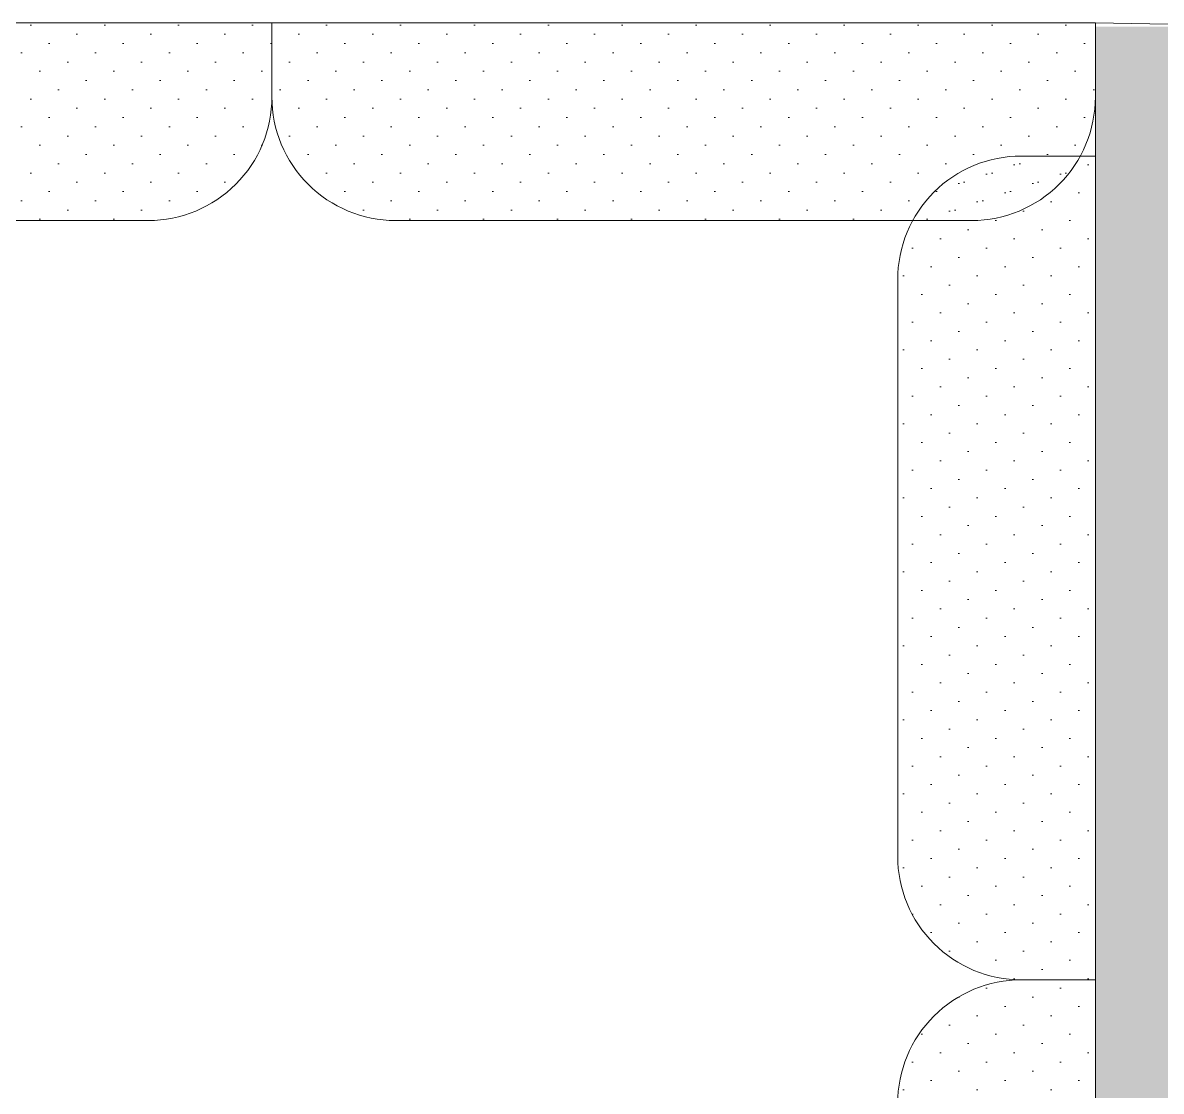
# Model space of a CAD drawing. Header units: inches. Extents: x 4017 to 5703, y -944 to 2840.
# Drawn here: x 4331.86 to 4338.77, y 1456.89 to 1463.37 of the extents above; entities that cross this region are included whole.
import ezdxf

# ---------------------------------------------------------------- set-up
doc = ezdxf.new("R2010")
doc.units = ezdxf.units.IN
doc.header["$MEASUREMENT"] = 0
doc.layers.get('0').update_dxf_attribs({"color": 5})
doc.layers.add('1 - bed panels', color=170, linetype='Continuous', lineweight=9)
doc.layers.add('1 - plaster', color=1, linetype='Continuous', lineweight=9)
pattern_1 = [(135, (-4530.59664, 5411.86585), (-0.1683798023, -0.0561266008), [0, -0.15875])]
pattern_2 = [(135, (-4522.99664, 5411.85859), (-0.1683798023, -0.0561266008), [0, -0.15875])]

# ---------------------------------------------------------------- blocks, each defined once
blk = doc.blocks.new('ddaswd')
at = {"layer": '1 - plaster', "true_color": 0xe0a352}
blk.add_hatch(color=33, dxfattribs=at).paths.add_polyline_path([(1.2, -0.0235), (0, -0.0235), (0, -213.0234), (1.2, -213.0234)])
at = {"layer": '1 - plaster'}
blk.add_lwpolyline([(0, 0), (1.2, -0.0235), (1.2, -212.189), (0, -212.189), (0, 0)], dxfattribs=at)
blk = doc.blocks.new('ddwsadwaef')
at = {"layer": '1 - bed panels', "true_color": 0x334acc}
h = blk.add_hatch(dxfattribs=at)
h.set_pattern_fill('DOTS', color=162, scale=0.1, angle=135, style=0)
h.set_pattern_definition(pattern_1)
edge = h.paths.add_edge_path()
edge.add_line((-5.75, -1.2), (-9.25, -1.2))
edge.add_arc((-9.25, -0.45), 0.75, 180, 270, ccw=False)
edge.add_line((-10, -0.45), (-10, 0))
edge.add_line((-10, 0), (-5, 0))
edge.add_line((-5, 0), (-5, -0.45))
edge.add_arc((-5.75, -0.45), 0.75, -90, 0, ccw=False)
h = blk.add_hatch(dxfattribs=at)
h.set_pattern_fill('DOTS', color=162, scale=0.1, angle=135, style=0)
h.set_pattern_definition(pattern_1)
edge = h.paths.add_edge_path()
edge.add_line((-0.75, -1.2), (-4.25, -1.2))
edge.add_arc((-4.25, -0.45), 0.75, 180, 270, ccw=False)
edge.add_line((-5, -0.45), (-5, 0))
edge.add_line((-5, 0), (0, 0))
edge.add_line((0, 0), (0, -0.45))
edge.add_arc((-0.75, -0.45), 0.75, -90, 0, ccw=False)
h = blk.add_hatch(dxfattribs=at)
h.set_pattern_fill('DOTS', color=162, scale=0.1, angle=135, style=0)
h.set_pattern_definition(pattern_2)
edge = h.paths.add_edge_path()
edge.add_line((-1.2, -5.0586), (-1.2, -1.5586))
edge.add_arc((-0.45, -1.5586), 0.75, 90, 180, ccw=False)
edge.add_line((-0.45, -0.8086), (0, -0.8086))
edge.add_line((0, -0.8086), (0, -5.8086))
edge.add_line((0, -5.8086), (-0.45, -5.8086))
edge.add_arc((-0.45, -5.0586), 0.75, 180, 270, ccw=False)
h = blk.add_hatch(dxfattribs=at)
h.set_pattern_fill('DOTS', color=162, scale=0.1, angle=135, style=0)
h.set_pattern_definition(pattern_2)
edge = h.paths.add_edge_path()
edge.add_line((-1.2, -10.0586), (-1.2, -6.5586))
edge.add_arc((-0.45, -6.5586), 0.75, 90, 180, ccw=False)
edge.add_line((-0.45, -5.8086), (0, -5.8086))
edge.add_line((0, -5.8086), (0, -10.8086))
edge.add_line((0, -10.8086), (-0.45, -10.8086))
edge.add_arc((-0.45, -10.0586), 0.75, 180, 270, ccw=False)
at = {"layer": '1 - bed panels'}
for points in [[(-5.75, -1.2), (-9.25, -1.2, -0.414214), (-10, -0.45), (-10, 0), (-5, 0), (-5, -0.45, -0.414214)], [(-0.75, -1.2), (-4.25, -1.2, -0.414214), (-5, -0.45), (-5, 0), (0, 0), (0, -0.45, -0.414214)], [(-1.2, -5.0586), (-1.2, -1.5586, -0.414214), (-0.45, -0.8086), (0, -0.8086), (0, -5.8086), (-0.45, -5.8086, -0.414214)], [(-1.2, -10.0586), (-1.2, -6.5586, -0.414214), (-0.45, -5.8086), (0, -5.8086), (0, -10.8086), (-0.45, -10.8086, -0.414214)]]:
    blk.add_lwpolyline(points, format="xyb", close=True, dxfattribs=at)

msp = doc.modelspace()

# ---------------------------------------------------------------- block references
for name in ['ddaswd', 'ddwsadwaef']:
    msp.add_blockref(name, (4338.3706, 1463.3735))

doc.saveas('drawing.dxf')
